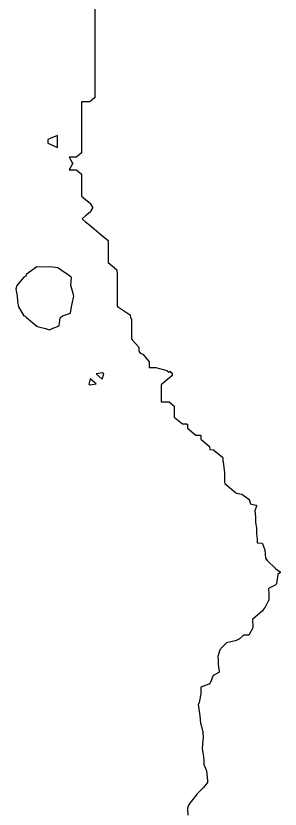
# Model space of a CAD drawing. Header units: millimetres. Extents: x 0 to 500, y 0 to 700.
# Drawn here: x 84.7 to 106.9, y 347.4 to 414 of the extents above; entities that cross this region are included whole.
import ezdxf

# ---------------------------------------------------------------- set-up
doc = ezdxf.new("R2010")
doc.units = ezdxf.units.MM
doc.layers.add('CORTE', color=1, linetype='Continuous')

msp = doc.modelspace()

# ---------------------------------------------------------------- linework, layer by layer
at = {"layer": 'CORTE'}
msp.add_lwpolyline([(91.342, 416.944), (91.342, 407.143), (91.342, 407.137), (91.341, 407.13), (91.339, 407.124), (91.337, 407.117), (91.334, 407.11), (91.33, 407.104), (91.325, 407.096), (91.319, 407.09), (91.316, 407.088), (90.935, 406.77), (90.932, 406.768), (90.926, 406.764), (90.916, 406.759), (90.904, 406.756), (90.896, 406.755), (90.891, 406.754), (90.231, 406.754), (90.231, 402.51), (90.23, 402.506), (90.23, 402.5), (90.228, 402.491), (90.225, 402.484), (90.222, 402.477), (90.218, 402.472), (90.214, 402.465), (90.209, 402.46), (90.206, 402.457), (89.823, 402.138), (89.82, 402.136), (89.815, 402.132), (89.804, 402.127), (89.793, 402.124), (89.784, 402.123), (89.78, 402.123), (89.176, 402.123), (89.474, 401.624), (89.477, 401.618), (89.48, 401.611), (89.482, 401.604), (89.483, 401.597), (89.484, 401.591), (89.484, 401.582), (89.483, 401.575), (89.482, 401.569), (89.48, 401.562), (89.477, 401.555), (89.474, 401.549), (89.176, 401.05), (89.78, 401.05), (89.787, 401.05), (89.799, 401.048), (89.811, 401.043), (89.82, 401.037), (89.825, 401.034), (90.204, 400.717), (90.207, 400.714), (90.214, 400.708), (90.219, 400.7), (90.222, 400.696), (90.225, 400.689), (90.228, 400.681), (90.229, 400.674), (90.23, 400.667), (90.231, 400.662), (90.231, 398.842), (90.569, 398.558), (90.938, 398.253), (90.943, 398.249), (90.949, 398.242), (90.952, 398.237), (91.143, 397.919), (91.146, 397.915), (91.15, 397.906), (91.152, 397.899), (91.153, 397.892), (91.154, 397.885), (91.154, 397.878), (91.153, 397.87), (91.152, 397.864), (91.15, 397.856), (91.146, 397.847), (91.143, 397.843), (90.952, 397.526), (90.949, 397.52), (90.943, 397.514), (90.938, 397.509), (90.569, 397.204), (90.272, 396.955), (90.569, 396.706), (90.916, 396.419), (90.916, 396.419), (91.294, 396.103), (91.295, 396.103), (91.68, 395.779), (92.048, 395.475), (92.428, 395.159), (92.431, 395.156), (92.437, 395.15), (92.442, 395.143), (92.445, 395.138), (92.449, 395.13), (92.451, 395.123), (92.453, 395.116), (92.454, 395.109), (92.454, 395.103), (92.454, 393.284), (92.792, 393), (93.163, 392.694), (93.166, 392.691), (93.17, 392.686), (93.174, 392.681), (93.179, 392.672), (93.183, 392.663), (93.184, 392.659), (93.186, 392.652), (93.187, 392.645), (93.207, 392.325), (93.207, 391.416), (93.207, 391.413), (93.214, 391.397), (93.216, 391.391), (93.218, 391.384), (93.219, 391.377), (93.219, 391.371), (93.219, 389.62), (93.236, 389.613), (93.242, 389.611), (93.248, 389.607), (94.265, 388.928), (94.271, 388.924), (94.277, 388.918), (94.281, 388.915), (94.285, 388.909), (94.289, 388.902), (94.292, 388.896), (94.295, 388.89), (94.296, 388.885), (94.347, 388.673), (94.348, 388.67), (94.351, 388.643), (94.403, 388.561), (94.406, 388.555), (94.408, 388.549), (94.41, 388.544), (94.412, 388.534), (94.413, 388.528), (94.413, 388.525), (94.413, 386.885), (94.468, 386.812), (95.024, 386.194), (95.028, 386.19), (95.032, 386.183), (95.036, 386.176), (95.039, 386.167), (95.041, 386.161), (95.042, 386.153), (95.042, 386.146), (95.042, 385.859), (95.142, 385.694), (95.366, 385.6), (95.373, 385.597), (95.378, 385.594), (95.384, 385.589), (95.392, 385.582), (95.892, 384.957), (95.896, 384.951), (95.901, 384.942), (95.904, 384.933), (95.906, 384.926), (95.907, 384.918), (95.907, 384.913), (95.907, 384.474), (96.452, 384.474), (96.457, 384.474), (96.462, 384.473), (97.391, 384.216), (97.4, 384.213), (97.408, 384.208), (97.411, 384.206), (97.562, 384.098), (97.615, 384.129), (97.619, 384.132), (97.626, 384.135), (97.636, 384.138), (97.644, 384.139), (97.649, 384.14), (97.656, 384.14), (97.661, 384.14), (97.671, 384.138), (97.681, 384.135), (97.688, 384.132), (97.696, 384.127), (97.7, 384.124), (97.798, 384.042), (97.8, 384.04), (97.806, 384.034), (97.811, 384.027), (97.815, 384.021), (97.818, 384.014), (97.821, 384.007), (97.822, 383.999), (97.823, 383.992), (97.824, 383.987), (97.824, 383.826), (97.823, 383.822), (97.822, 383.813), (97.82, 383.806), (97.818, 383.799), (97.814, 383.791), (97.811, 383.786), (97.807, 383.781), (97.801, 383.774), (97.797, 383.77), (97.607, 383.613), (96.9, 383.024), (96.9, 381.597), (97.561, 381.597), (97.566, 381.597), (97.57, 381.596), (97.58, 381.594), (97.589, 381.59), (97.594, 381.588), (97.601, 381.584), (97.606, 381.58), (97.986, 381.263), (97.99, 381.26), (97.995, 381.255), (98, 381.248), (98.004, 381.241), (98.006, 381.236), (98.009, 381.228), (98.011, 381.22), (98.012, 381.213), (98.012, 381.208), (98.012, 380.315), (98.697, 379.744), (99.051, 379.744), (99.056, 379.744), (99.063, 379.743), (99.072, 379.741), (99.083, 379.736), (99.09, 379.732), (99.096, 379.728), (99.102, 379.722), (99.107, 379.717), (99.112, 379.709), (99.115, 379.705), (99.118, 379.698), (99.12, 379.691), (99.122, 379.685), (99.123, 379.676), (99.124, 379.67), (99.124, 379.389), (99.809, 378.818), (100.163, 378.818), (100.167, 378.818), (100.175, 378.817), (100.184, 378.814), (100.194, 378.81), (100.201, 378.806), (100.208, 378.801), (100.213, 378.796), (100.219, 378.79), (100.224, 378.783), (100.226, 378.779), (100.23, 378.772), (100.232, 378.765), (100.234, 378.759), (100.235, 378.75), (100.235, 378.744), (100.235, 378.463), (100.944, 377.873), (100.947, 377.869), (100.952, 377.863), (100.958, 377.855), (100.961, 377.85), (100.964, 377.843), (100.966, 377.835), (100.967, 377.83), (101.001, 377.605), (101.281, 377.576), (101.288, 377.575), (101.299, 377.571), (101.309, 377.567), (101.315, 377.563), (101.318, 377.561), (102.054, 376.947), (102.059, 376.943), (102.065, 376.936), (102.069, 376.93), (102.072, 376.925), (102.075, 376.917), (102.078, 376.907), (102.079, 376.901), (102.08, 376.897), (102.093, 376.607), (102.094, 376.605), (102.096, 376.6), (102.098, 376.594), (102.104, 376.57), (102.105, 376.566), (102.233, 375.655), (102.233, 375.65), (102.233, 374.856), (102.248, 374.762), (103.161, 374.002), (103.245, 373.95), (103.653, 373.869), (103.658, 373.868), (103.667, 373.865), (103.674, 373.861), (103.677, 373.859), (104.273, 373.445), (104.275, 373.443), (104.281, 373.439), (104.288, 373.43), (104.294, 373.421), (104.297, 373.415), (104.299, 373.411), (104.419, 373.044), (104.862, 372.943), (104.869, 372.941), (104.878, 372.938), (104.884, 372.935), (104.889, 372.932), (104.895, 372.927), (104.901, 372.921), (104.906, 372.916), (104.909, 372.911), (104.913, 372.905), (104.917, 372.897), (104.919, 372.89), (104.92, 372.884), (104.922, 372.877), (104.922, 372.869), (104.922, 372.862), (104.92, 372.855), (104.919, 372.849), (104.917, 372.843), (104.769, 372.473), (104.839, 371.95), (104.839, 371.945), (104.839, 371.469), (104.906, 371.029), (104.907, 371.023), (104.907, 370.519), (104.963, 370.097), (104.963, 370.092), (104.963, 369.781), (105.349, 369.741), (105.352, 369.741), (105.361, 369.739), (105.37, 369.735), (105.377, 369.732), (105.382, 369.729), (105.387, 369.725), (105.394, 369.719), (105.4, 369.712), (105.404, 369.707), (105.407, 369.701), (105.409, 369.696), (105.604, 369.189), (105.605, 369.184), (105.607, 369.177), (105.608, 369.172), (105.674, 368.482), (105.812, 368.287), (106.501, 367.636), (106.657, 367.506), (106.865, 367.373), (106.867, 367.372), (106.873, 367.367), (106.88, 367.36), (106.884, 367.355), (106.888, 367.349), (106.891, 367.342), (106.893, 367.337), (106.896, 367.33), (106.897, 367.321), (106.898, 367.315), (106.898, 367.306), (106.897, 367.299), (106.896, 367.294), (106.894, 367.287), (106.891, 367.281), (106.887, 367.273), (106.884, 367.268), (106.88, 367.262), (106.873, 367.256), (106.87, 367.253), (106.7, 367.122), (106.587, 366.372), (106.586, 366.367), (106.584, 366.36), (106.581, 366.351), (106.578, 366.347), (106.515, 366.242), (106.513, 366.238), (106.508, 366.232), (106.503, 366.227), (106.498, 366.223), (106.491, 366.217), (106.485, 366.214), (105.906, 365.933), (105.934, 365.461), (105.934, 364.964), (105.934, 364.958), (105.933, 364.95), (105.931, 364.943), (105.928, 364.935), (105.925, 364.93), (105.686, 364.496), (105.598, 364.336), (105.596, 364.332), (105.399, 364.054), (105.397, 364.051), (105.394, 364.048), (105.39, 364.044), (104.798, 363.55), (104.585, 363.342), (104.606, 362.681), (104.606, 362.674), (104.605, 362.666), (104.603, 362.659), (104.6, 362.65), (104.598, 362.645), (104.294, 362.081), (104.291, 362.073), (104.282, 362.064), (104.276, 362.058), (104.27, 362.054), (104.264, 362.05), (104.259, 362.048), (104.25, 362.044), (104.24, 362.042), (104.233, 362.041), (103.823, 362.041), (103.454, 361.696), (103.451, 361.693), (103.446, 361.69), (103.439, 361.686), (103.145, 361.548), (103.139, 361.546), (103.134, 361.545), (102.395, 361.391), (102.06, 361.049), (101.826, 360.789), (101.662, 360.242), (101.687, 359.903), (101.687, 359.579), (101.789, 358.985), (101.79, 358.979), (101.79, 358.973), (101.789, 358.967), (101.788, 358.959), (101.786, 358.95), (101.783, 358.944), (101.781, 358.94), (101.777, 358.931), (101.771, 358.924), (101.764, 358.917), (101.755, 358.91), (101.75, 358.908), (101.272, 358.655), (101.018, 358.02), (101.016, 358.014), (101.01, 358.004), (101.006, 357.999), (100.949, 357.936), (100.945, 357.931), (100.939, 357.927), (100.933, 357.922), (100.928, 357.919), (100.924, 357.917), (100.253, 357.666), (100.253, 357.119), (100.253, 357.114), (100.252, 357.109), (100.102, 356.383), (100.101, 356.379), (100.1, 356.376), (100.027, 356.183), (100.031, 356.057), (100.151, 355.278), (100.151, 355.276), (100.209, 354.652), (100.303, 354.364), (100.304, 354.361), (100.405, 353.899), (100.406, 353.894), (100.406, 353.889), (100.426, 353.417), (100.426, 353.412), (100.384, 352.924), (100.365, 352.493), (100.428, 352.023), (100.488, 351.57), (100.488, 351.565), (100.488, 351.178), (100.704, 350.664), (100.706, 350.66), (100.708, 350.653), (100.709, 350.647), (100.804, 349.854), (100.804, 349.849), (100.804, 349.709), (100.804, 349.704), (100.803, 349.697), (100.801, 349.689), (100.798, 349.681), (100.796, 349.677), (100.793, 349.67), (100.788, 349.665), (100.458, 349.251), (100.455, 349.248), (99.937, 348.738), (99.912, 348.692), (99.909, 348.688), (99.844, 348.601), (99.843, 348.6), (99.221, 347.823), (99.134, 347.524), (99.151, 346.932)], dxfattribs=at)
for points in [[(87.384, 403.593), (87.384, 403.285), (87.583, 403.202), (88.212, 402.941), (88.212, 403.938), (87.583, 403.677), (87.384, 403.593)], [(84.71, 391.048), (84.813, 390.479), (84.841, 390.01), (84.929, 389.571), (85.381, 388.816), (85.486, 388.778), (85.594, 388.673), (86.477, 387.937), (86.625, 387.902), (87.207, 387.763), (87.548, 387.65), (87.77, 387.76), (88.337, 387.963), (88.43, 388.659), (88.63, 388.809), (89.288, 389.028), (89.394, 389.559), (89.555, 390.361), (89.577, 390.47), (89.555, 390.577), (89.33, 391.39), (89.39, 392.033), (89.115, 392.262), (88.624, 392.569), (88.241, 392.848), (87.552, 392.936), (86.786, 392.887), (86.463, 392.92), (85.585, 392.28), (85.561, 392.137), (85.378, 392.046), (84.791, 391.361), (84.71, 391.048)], [(91.441, 383.939), (91.961, 383.505), (92.097, 383.954), (91.984, 384.029), (91.441, 383.939)], [(90.849, 383.088), (90.911, 383.036), (91.444, 383.11), (90.938, 383.532), (90.849, 383.088)]]:
    msp.add_lwpolyline(points, close=True, dxfattribs=at)

doc.saveas('drawing.dxf')
